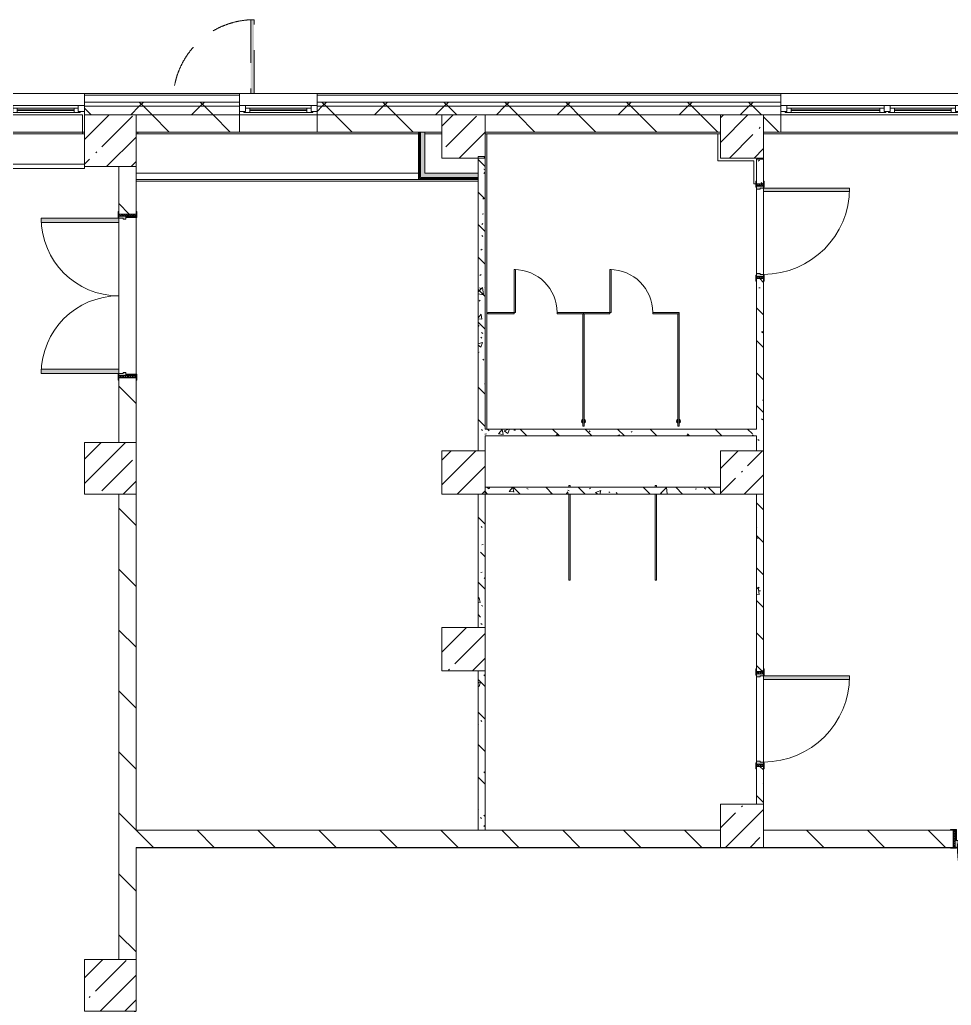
# Model space of a CAD drawing. Header units: millimetres. Extents: x 81632 to 272167, y -8553 to 29000.
# Drawn here: x 210371 to 221181, y 16767 to 28205 of the extents above; entities that cross this region are included whole.
import ezdxf

# ---------------------------------------------------------------- set-up
doc = ezdxf.new("R2010")
doc.units = ezdxf.units.MM
doc.linetypes.add('200_ШТРИХ__ш1_п0_6_', pattern=[800, 500, -300])
for name, color, linetype, lineweight in [('A-DETL-MBND-1', 7, '200_ШТРИХ__ш1_п0_6_', 9), ('A-DOOR-7', 7, 'Continuous', 5), ('A-GENM', 7, 'Continuous', 5), ('A-GLAZ-3', 7, 'Continuous', 5), ('A-WALL', 7, 'Continuous', 9), ('A-WALL-2', 7, 'Continuous', 5), ('I-WALL-3', 7, 'Continuous', 5), ('S-COLS-1', 7, 'Continuous', 5)]:
    doc.layers.add(name, color=color, linetype=linetype, lineweight=lineweight)
for name, color, linetype, lineweight, true_color in [('A-DOOR-5', 7, 'Continuous', 5, 0xe2e2e2), ('A-DOOR-6', 7, 'Continuous', 5, 0xaaaaaa), ('A-DOOR-FRAM-4', 7, 'Continuous', 5, 0xe2e2e2), ('A-DOOR-FRAM-6', 7, 'Continuous', 5, 0xaaaaaa), ('A-FLOR-1', 7, 'Continuous', 5, 0xaaaaaa), ('A-GENM-2', 7, 'Continuous', 5, 0xe2ddcd), ('I-WALL-1', 7, 'Continuous', 5, 0xe7e7e7), ('I-WALL-5', 7, 'Continuous', 5, 0x787878)]:
    doc.layers.add(name, color=color, linetype=linetype, lineweight=lineweight, true_color=true_color)
pattern_1 = [(45, (144961.33, 0), (-285.1231, 285.1231), []), (45, (145246.45, 0), (-285.1231, 285.1231), [504.031, -100.806, 16.764, -84.042])]
pattern_2 = [(135, (144961.33, 0), (-353.5534, -353.5534), [])]
pattern_3 = [(135, (144961.33, 0), (-377.1708, -377.1708), [533.4, -88.9, 17.78, -88.9]), (135, (144961.33, 376.94), (-377.1708, -377.1708), []), (50, (144961.33, 0), (637.6445, -55.7866), [66.675, -733.425]), (355, (144961.3, 0), (-123.3494, 668.699), [53.34, -586.74]), (100.451, (145014.47, -4.65), (514.299, 612.908), [56.665, -623.315]), (46.184, (144961.3, 177.8), (948.7764, -147.15), [100.012, -1100.137]), (96.636, (145040.4, 165.5), (830.909, 865.997), [84.998, -934.973]), (351.184, (144961.3, 177.8), (830.918, 865.988), [80.01, -880.11]), (21, (145050.23, 133.35), (530.6506, -357.9283), [66.675, -733.425]), (326, (145050.2, 133.35), (216.308, 644.6585), [53.34, -586.74]), (71.451, (145094.45, 103.5), (746.9596, 286.7243), [56.665, -623.315]), (37.5, (144961.33, 0), (10.8105, 295.9426), [16.764, -562.864, 16.764, -578.866, -588.962]), (37.5, (144961.33, 0), (10.8105, 295.9426), [-1175.258, 16.764, -572.198]), (7.5, (144961.33, 0), (233.8692, 350.6318), [16.764, -322.834, 16.764, -549.529, -224.472]), (7.5, (144961.33, 0), (233.8692, 350.6318), [-905.891, 16.764, -207.708]), (327.5, (144763.08, 0), (474.5678, -20.0513), [16.764, -205.486, 16.764, -676.656, -920.115]), (327.5, (144763.08, 0), (474.5678, -20.0513), [-915.67, 16.764, -903.351]), (317.5, (144674.2, 0), (518.4522, 88.9934), [16.764, -272.161, 16.764, -443.738, -653.415]), (317.5, (144674.2, 0), (518.4522, 88.9934), [-749.427, 16.764, -636.651])]
pattern_4 = [(45, (144961.33, 0), (-353.5534, 353.5534), []), (135, (144961.33, 0), (-353.5534, -353.5534), [])]
pattern_5 = [(45, (144961.3, 0), (-530.33, 530.33), []), (135, (144961.3, 0), (-530.33, -530.33), [])]

# ---------------------------------------------------------------- blocks, each defined once
blk = doc.blocks.new('BSC_Колонна _Прямоугольная - 600х600-V33-2_6_3_птичка')
at = {"layer": 'S-COLS-1'}
h = blk.add_hatch(dxfattribs=at)
h.set_pattern_fill('FP_72', color=256, style=0, pattern_type=2)
h.set_pattern_definition([(45, (-66460, -17000), (-285.1231, 285.1231), []), (45, (-66174.88, -17000), (-285.1231, 285.1231), [504.031, -100.806, 16.764, -84.042])])
h.paths.add_polyline_path([(-300, -300), (300, -300), (300, 300), (-300, 300), (-300, 95)])
for p, q in [((300, 300), (-300, 300)), ((-300, 300), (-300, -300)), ((300, -300), (300, 300)), ((-300, -300), (300, -300))]:
    blk.add_line(p, q, dxfattribs=at)
blk = doc.blocks.new('BSC_Колонна _Прямоугольная - 500х500-V58-2_6_3_птичка')
at = {"layer": 'S-COLS-1'}
h = blk.add_hatch(dxfattribs=at)
h.set_pattern_fill('FP_94', color=256, style=0, pattern_type=2)
h.set_pattern_definition([(45, (-73790, -22950), (-285.1231, 285.1231), []), (45, (-73504.88, -22950), (-285.1231, 285.1231), [504.031, -100.806, 16.764, -84.042])])
h.paths.add_polyline_path([(-250, -250), (250, -250), (250, 250), (-250, 250)])
for p, q in [((250, 250), (-250, 250)), ((-250, 250), (-250, -250)), ((250, -250), (250, 250)), ((-250, -250), (250, -250))]:
    blk.add_line(p, q, dxfattribs=at)
blk = doc.blocks.new('BSC_Колонна _Прямоугольная - 500х500-V59-2_6_3_птичка')
at = {"layer": 'S-COLS-1'}
h = blk.add_hatch(dxfattribs=at)
h.set_pattern_fill('FP_95', color=256, style=0, pattern_type=2)
h.set_pattern_definition([(45, (-70560, -22950), (-285.1231, 285.1231), []), (45, (-70274.88, -22950), (-285.1231, 285.1231), [504.031, -100.806, 16.764, -84.042])])
h.paths.add_polyline_path([(-250, -250), (250, -250), (250, 250), (-250, 250)])
for p, q in [((250, 250), (-250, 250)), ((-250, 250), (-250, -250)), ((250, -250), (250, 250)), ((-250, -250), (250, -250))]:
    blk.add_line(p, q, dxfattribs=at)
blk = doc.blocks.new('110_Дверь_СКБ_1Ст_Внутренняя1 - Д-4 1100x2100h_су мгн-32375332-2_6_3_птичка')
at = {"layer": 'A-DOOR-5'}
h = blk.add_hatch(color=256, dxfattribs=at)
h.paths.add_polyline_path([(512.5, 100), (512.5, 60), (502.5, 60), (502.5, 20), (537.5, 24.3), (537.5, 100)])
h.paths.add_polyline_path([(-487.5, 100), (-512.5, 100), (-512.5, 20), (-477.5, 20), (-477.5, 60), (-487.5, 60)])
at = {"layer": 'A-DOOR-6'}
h = blk.add_hatch(dxfattribs=at)
h.set_pattern_fill('FP_22', color=256, style=0, pattern_type=2)
h.set_pattern_definition([(135, (1751.41, 164.685), (-14.14214, -14.14214), []), (225, (1751.41, 164.685), (14.14214, -14.14214), [])])
h.paths.add_polyline_path([(562.5, 100), (537.5, 100), (537.5, -100), (562.5, -100), (562.5, 24.3)])
at = {"layer": 'A-DOOR-FRAM-4'}
for points in [[(-487.5, 1100), (-487.5, 100), (-447.5, 100), (-447.5, 1100)], [(-567.5, 108), (-567.5, 100), (-497.5, 100), (-497.5, 108)], [(-497.5, 20), (-512.5, 20), (-512.5, -100), (-497.5, -100)], [(592.5, 108), (522.5, 108), (522.5, 100), (592.5, 100)], [(537.5, 20), (522.5, 20), (522.5, -100), (537.5, -100)], [(-567.5, -100), (-567.5, -108), (-497.5, -108), (-497.5, -100)], [(592.5, -100), (522.5, -100), (522.5, -108), (592.5, -108)]]:
    blk.add_hatch(color=256, dxfattribs=at).paths.add_polyline_path(points)
at = {"layer": 'A-DOOR-FRAM-6'}
h = blk.add_hatch(dxfattribs=at)
h.set_pattern_fill('FP_23', color=256, style=0, pattern_type=2)
h.set_pattern_definition([(45, (-371.384, 164.685), (-14.1421, 14.1421), []), (135, (-371.384, 164.685), (-14.1421, -14.1421), [])])
h.paths.add_polyline_path([(-512.5, 100), (-537.5, 100), (-537.5, -100), (-512.5, -100)])
at = {"layer": 'A-DOOR-6'}
for p, q in [((-487.5, 1100), (-487.5, 100)), ((-447.5, 1100), (-487.5, 1100)), ((-447.5, 100), (-447.5, 1100)), ((-487.5, 100), (-447.5, 100))]:
    blk.add_line(p, q, dxfattribs=at)
blk.add_arc((-487.5, 100), 1000, 360, 90, dxfattribs=at)
at = {"layer": 'A-DOOR-FRAM-6'}
for p, q in [((-497.5, 108), (-567.5, 108)), ((-567.5, 108), (-567.5, 100)), ((-567.5, 100), (-497.5, 100)), ((-512.5, 100), (-537.5, 100)), ((-537.5, 100), (-537.5, -100)), ((-487.5, 100), (-512.5, 100)), ((-512.5, 100), (-512.5, 20)), ((-512.5, -100), (-512.5, 100)), ((-497.5, 100), (-512.5, 100)), ((-512.5, 100), (-512.5, 99)), ((-512.5, 99), (-497.5, 99)), ((-512.5, 20), (-477.5, 20)), ((-497.5, 20), (-512.5, 20)), ((-512.5, 20), (-512.5, -100)), ((-497.5, 100), (-497.5, 108)), ((-497.5, 99), (-497.5, 100)), ((-497.5, -100), (-497.5, 20)), ((-487.5, 60), (-487.5, 100)), ((-477.5, 60), (-487.5, 60)), ((-477.5, 20), (-477.5, 60)), ((512.5, 60), (502.5, 60)), ((502.5, 60), (502.5, 20)), ((502.5, 20), (537.5, 20)), ((512.5, 100), (512.5, 60)), ((537.5, 100), (512.5, 100)), ((592.5, 108), (522.5, 108)), ((522.5, 108), (522.5, 100)), ((537.5, 100), (522.5, 100)), ((522.5, 100), (522.5, 99)), ((522.5, 100), (592.5, 100)), ((522.5, 99), (537.5, 99)), ((537.5, 20), (522.5, 20)), ((522.5, 20), (522.5, -100)), ((537.5, 20), (537.5, 100)), ((562.5, 100), (537.5, 100)), ((537.5, 100), (537.5, -100)), ((537.5, 99), (537.5, 100)), ((537.5, -100), (537.5, 20)), ((562.5, -100), (562.5, 100)), ((592.5, 100), (592.5, 108)), ((-497.5, -100), (-567.5, -100)), ((-567.5, -100), (-567.5, -108)), ((-567.5, -108), (-497.5, -108)), ((-537.5, -100), (-512.5, -100)), ((-512.5, -100), (-497.5, -100)), ((-497.5, -108), (-497.5, -100)), ((522.5, -100), (537.5, -100)), ((592.5, -100), (522.5, -100)), ((522.5, -100), (522.5, -108)), ((522.5, -108), (592.5, -108)), ((537.5, -100), (562.5, -100)), ((592.5, -108), (592.5, -100))]:
    blk.add_line(p, q, dxfattribs=at)
blk = doc.blocks.new('110_Дверь_СКБ_1Ст_Внутренняя1 - Д-4 1100x2100h_су мгн-32391219-2_6_3_птичка')
at = {"layer": 'A-DOOR-5'}
h = blk.add_hatch(color=256, dxfattribs=at)
h.paths.add_polyline_path([(537.5, 40), (512.5, 40), (512.5, 0), (502.5, 0), (502.5, -40), (537.5, -36.9)])
h.paths.add_polyline_path([(-477.5, 0), (-487.5, 0), (-487.5, 40), (-512.5, 40), (-512.5, -40), (-477.5, -40)])
at = {"layer": 'A-DOOR-6'}
h = blk.add_hatch(dxfattribs=at)
h.set_pattern_fill('FP_8', color=256, style=0, pattern_type=2)
h.set_pattern_definition([(135, (1751.41, 104.685), (-14.14214, -14.14214), []), (225, (1751.41, 104.685), (14.14214, -14.14214), [])])
h.paths.add_polyline_path([(562.5, 40), (537.5, 40), (537.5, -40), (562.5, -36.9)])
at = {"layer": 'A-DOOR-FRAM-4'}
for points in [[(-447.5, 863.5), (-447.5, 1040), (-487.5, 1040), (-487.5, 40), (-447.5, 40)], [(-497.5, 40), (-497.5, 48), (-567.5, 48), (-567.5, 40)], [(592.5, 48), (522.5, 48), (522.5, 40), (592.5, 40)], [(-497.5, -40), (-567.5, -40), (-567.5, -48), (-497.5, -48)], [(592.5, -48), (592.5, -40), (522.5, -40), (522.5, -48)]]:
    blk.add_hatch(color=256, dxfattribs=at).paths.add_polyline_path(points)
at = {"layer": 'A-DOOR-FRAM-6'}
h = blk.add_hatch(dxfattribs=at)
h.set_pattern_fill('FP_9', color=256, style=0, pattern_type=2)
h.set_pattern_definition([(45, (-371.384, 104.685), (-14.1421, 14.1421), []), (135, (-371.384, 104.685), (-14.1421, -14.1421), [])])
h.paths.add_polyline_path([(-512.5, 40), (-537.5, 40), (-537.5, -40), (-512.5, -40)])
at = {"layer": 'A-DOOR-6'}
for p, q in [((-487.5, 1040), (-487.5, 40)), ((-447.5, 1040), (-487.5, 1040)), ((-447.5, 40), (-447.5, 1040)), ((-487.5, 40), (-447.5, 40))]:
    blk.add_line(p, q, dxfattribs=at)
blk.add_arc((-487.5, 40), 1000, 360, 90, dxfattribs=at)
at = {"layer": 'A-DOOR-FRAM-6'}
for p, q in [((-497.5, 48), (-567.5, 48)), ((-567.5, 48), (-567.5, 40)), ((-567.5, 40), (-497.5, 40)), ((-512.5, 40), (-537.5, 40)), ((-537.5, 40), (-537.5, -40)), ((-487.5, 40), (-512.5, 40)), ((-512.5, 40), (-512.5, -40)), ((-512.5, -40), (-512.5, 40)), ((-497.5, 40), (-512.5, 40)), ((-512.5, 40), (-512.5, 39)), ((-512.5, 39), (-497.5, 39)), ((-497.5, 40), (-497.5, 48)), ((-497.5, 39), (-497.5, 40)), ((-487.5, 0), (-487.5, 40)), ((-477.5, 0), (-487.5, 0)), ((-477.5, -40), (-477.5, 0)), ((512.5, 0), (502.5, 0)), ((502.5, 0), (502.5, -40)), ((512.5, 40), (512.5, 0)), ((537.5, 40), (512.5, 40)), ((592.5, 48), (522.5, 48)), ((522.5, 48), (522.5, 40)), ((537.5, 40), (522.5, 40)), ((522.5, 40), (522.5, 39)), ((522.5, 40), (592.5, 40)), ((522.5, 39), (537.5, 39)), ((537.5, -40), (537.5, 40)), ((562.5, 40), (537.5, 40)), ((537.5, 40), (537.5, -40)), ((537.5, 39), (537.5, 40)), ((562.5, -40), (562.5, 40)), ((592.5, 40), (592.5, 48)), ((-497.5, -40), (-567.5, -40)), ((-567.5, -40), (-567.5, -48)), ((-567.5, -48), (-497.5, -48)), ((-537.5, -40), (-512.5, -40)), ((-497.5, -39), (-512.5, -39)), ((-512.5, -39), (-512.5, -40)), ((-512.5, -40), (-477.5, -40)), ((-512.5, -40), (-497.5, -40)), ((-497.5, -40), (-497.5, -39)), ((-497.5, -48), (-497.5, -40)), ((502.5, -40), (537.5, -40)), ((537.5, -39), (522.5, -39)), ((522.5, -39), (522.5, -40)), ((522.5, -40), (537.5, -40)), ((592.5, -40), (522.5, -40)), ((522.5, -40), (522.5, -48)), ((522.5, -48), (592.5, -48)), ((537.5, -40), (537.5, -39)), ((537.5, -40), (562.5, -40)), ((592.5, -48), (592.5, -40))]:
    blk.add_line(p, q, dxfattribs=at)
blk = doc.blocks.new('131_Сантехническая перегородка - СП-2-V65-2_6_3_птичка')
at = {"layer": 'A-GENM'}
for p, q in [((0, 8), (1000, 8)), ((0, 8), (0, -8)), ((1080, 8), (1100, 8)), ((1100, 8), (1100, -8)), ((1000, -8), (0, -8)), ((1100, -8), (1080, -8))]:
    blk.add_line(p, q, dxfattribs=at)
blk = doc.blocks.new('110_Дверь_СКБ_2Ст - Д-10 1800x2100h_Актовый зал EI30-32403870-2_6_3_птичка')
at = {"layer": 'A-DOOR-5'}
for points in [[(-887.5, 1000), (-887.5, 100), (-837.5, 100), (-837.5, 1000)], [(862.5, 100), (912.5, 100), (912.5, 1000), (862.5, 1000), (862.5, 894.8)]]:
    blk.add_hatch(color=256, dxfattribs=at).paths.add_polyline_path(points)
h = blk.add_hatch(color=256, dxfattribs=at)
h.paths.add_polyline_path([(-912.5, 100), (-912.5, 20), (-877.5, 20), (-877.5, 50), (-887.5, 50), (-887.5, 100)])
h.paths.add_polyline_path([(902.5, 20), (937.5, 20), (937.5, 100), (912.5, 100), (912.5, 50), (902.5, 50)])
at = {"layer": 'A-DOOR-6'}
h = blk.add_hatch(dxfattribs=at)
h.set_pattern_fill('FP_112', color=256, style=0, pattern_type=2)
h.set_pattern_definition([(135, (1351.41, 164.685), (-14.1421, -14.1421), []), (225, (1351.41, 164.685), (14.1421, -14.1421), [])])
h.paths.add_polyline_path([(937.5, -100), (962.5, -100), (962.5, 100), (937.5, 100)])
at = {"layer": 'A-DOOR-FRAM-4'}
for points in [[(-967.5, 100), (-897.5, 100), (-897.5, 108), (-967.5, 108)], [(-912.5, 20), (-912.5, -100), (-897.5, -100), (-897.5, 20)], [(922.5, 100), (992.5, 100), (992.5, 108), (922.5, 108)], [(922.5, -100), (937.5, -100), (937.5, 20), (922.5, 20)], [(-967.5, -108), (-897.5, -108), (-897.5, -100), (-967.5, -100)], [(922.5, -108), (992.5, -108), (992.5, -100), (922.5, -100)]]:
    blk.add_hatch(color=256, dxfattribs=at).paths.add_polyline_path(points)
at = {"layer": 'A-DOOR-FRAM-6'}
h = blk.add_hatch(dxfattribs=at)
h.set_pattern_fill('FP_113', color=256, style=0, pattern_type=2)
h.set_pattern_definition([(45, (-771.384, 164.685), (-14.1421, 14.1421), []), (135, (-771.384, 164.685), (-14.1421, -14.1421), [])])
h.paths.add_polyline_path([(-937.5, 100), (-937.5, -100), (-912.5, -100), (-912.5, 100)])
at = {"layer": 'A-DOOR-6'}
for p, q in [((-887.5, 1000), (-887.5, 100)), ((-837.5, 1000), (-887.5, 1000)), ((-837.5, 100), (-837.5, 1000)), ((912.5, 1000), (862.5, 1000)), ((862.5, 1000), (862.5, 100)), ((912.5, 100), (912.5, 1000)), ((-887.5, 100), (-837.5, 100)), ((862.5, 100), (912.5, 100))]:
    blk.add_line(p, q, dxfattribs=at)
for centre, start, end in [((-887.5, 100), 0, 90), ((912.5, 100), 90, 180)]:
    blk.add_arc(centre, 900, start, end, dxfattribs=at)
at = {"layer": 'A-DOOR-FRAM-6'}
for p, q in [((-897.5, 108), (-967.5, 108)), ((-967.5, 108), (-967.5, 100)), ((-967.5, 100), (-897.5, 100)), ((-912.5, 100), (-937.5, 100)), ((-937.5, 100), (-937.5, -100)), ((-887.5, 100), (-912.5, 100)), ((-912.5, 100), (-912.5, 20)), ((-912.5, -100), (-912.5, 100)), ((-912.5, 20), (-877.5, 20)), ((-897.5, 20), (-912.5, 20)), ((-912.5, 20), (-912.5, -100)), ((-897.5, 100), (-897.5, 108)), ((-897.5, -100), (-897.5, 20)), ((-887.5, 50), (-887.5, 100)), ((-877.5, 50), (-887.5, 50)), ((-877.5, 20), (-877.5, 50)), ((912.5, 50), (902.5, 50)), ((902.5, 50), (902.5, 20)), ((902.5, 20), (937.5, 20)), ((912.5, 100), (912.5, 50)), ((937.5, 100), (912.5, 100)), ((992.5, 108), (922.5, 108)), ((922.5, 108), (922.5, 100)), ((922.5, 100), (992.5, 100)), ((937.5, 20), (922.5, 20)), ((922.5, 20), (922.5, -100)), ((937.5, 20), (937.5, 100)), ((962.5, 100), (937.5, 100)), ((937.5, 100), (937.5, -100)), ((937.5, -100), (937.5, 20)), ((962.5, -100), (962.5, 100)), ((992.5, 100), (992.5, 108)), ((-897.5, -100), (-967.5, -100)), ((-967.5, -100), (-967.5, -108)), ((-967.5, -108), (-897.5, -108)), ((-937.5, -100), (-912.5, -100)), ((-912.5, -100), (-897.5, -100)), ((-897.5, -108), (-897.5, -100)), ((922.5, -100), (937.5, -100)), ((992.5, -100), (922.5, -100)), ((922.5, -100), (922.5, -108)), ((922.5, -108), (992.5, -108)), ((937.5, -100), (962.5, -100)), ((992.5, -108), (992.5, -100))]:
    blk.add_line(p, q, dxfattribs=at)
blk = doc.blocks.new('BSC_Колонна _Прямоугольная - 500х500-V102-2_6_3_птичка')
at = {"layer": 'S-COLS-1'}
h = blk.add_hatch(dxfattribs=at)
h.set_pattern_fill('FP_123', color=256, style=0, pattern_type=2)
h.set_pattern_definition([(45, (-70560, -20900), (-285.1231, 285.1231), []), (45, (-70274.88, -20900), (-285.1231, 285.1231), [504.031, -100.806, 16.764, -84.042])])
h.paths.add_polyline_path([(-250, -250), (250, -250), (250, 250), (-250, 250)])
for p, q in [((250, 250), (-250, 250)), ((-250, 250), (-250, -250)), ((250, -250), (250, 250)), ((-250, -250), (250, -250))]:
    blk.add_line(p, q, dxfattribs=at)
blk = doc.blocks.new('120_Окно_СКБ_1Ст - 120_Окно_СКБ_1Ст 900х2500_h_-19906774-2_6_3_птичка')
at = {"layer": 'A-GLAZ-3'}
for p, q in [((-450, -75), (-450, -5)), ((-450, -5), (-380, -5)), ((450, -5), (-450, -5)), ((-380, -75), (-450, -75)), ((-450, -75), (-400, -75)), ((-380, -75), (-400, -75)), ((-400, -75), (-400, -85)), ((-400, -85), (400, -85)), ((400, -85), (-400, -85)), ((-380, -5), (-380, -75)), ((380, -35), (-380, -35)), ((-380, -35), (-380, -75)), ((-330, -85), (-330, -35)), ((-330, -55), (330, -55)), ((330, -65), (-330, -65)), ((330, -85), (330, -35)), ((380, -75), (380, -5)), ((380, -5), (450, -5)), ((380, -75), (380, -35)), ((450, -75), (380, -75)), ((400, -75), (380, -75)), ((400, -75), (450, -75)), ((400, -85), (400, -75)), ((450, -5), (450, -75))]:
    blk.add_line(p, q, dxfattribs=at)
blk = doc.blocks.new('120_Окно_СКБ_2Ст - 120_Окно_СКБ_2Ст 2100х2400 _мал створка справа_-19092174-2_6_3_птичка')
at = {"layer": 'A-GLAZ-3'}
for p, q in [((-1050, -75), (-1050, -5)), ((-1050, -5), (-980, -5)), ((1050, -5), (-1050, -5)), ((-980, -75), (-1050, -75)), ((-1050, -75), (-1000, -75)), ((-980, -75), (-1000, -75)), ((-1000, -75), (-1000, -85)), ((-1000, -85), (170, -85)), ((170, -85), (-1000, -85)), ((-980, -5), (-980, -75)), ((150, -35), (-980, -35)), ((-980, -35), (-980, -75)), ((-930, -85), (-930, -35)), ((-930, -55), (100, -55)), ((100, -65), (-930, -65)), ((100, -85), (100, -35)), ((150, -75), (150, -5)), ((150, -5), (220, -5)), ((150, -75), (150, -35)), ((220, -75), (150, -75)), ((170, -75), (150, -75)), ((170, -75), (200, -75)), ((170, -85), (170, -75)), ((220, -75), (200, -75)), ((200, -75), (200, -85)), ((200, -85), (1000, -85)), ((1000, -85), (200, -85)), ((220, -5), (220, -75)), ((980, -35), (220, -35)), ((220, -35), (220, -75)), ((270, -85), (270, -35)), ((270, -55), (930, -55)), ((930, -65), (270, -65)), ((930, -85), (930, -35)), ((980, -75), (980, -5)), ((980, -5), (1050, -5)), ((980, -75), (980, -35)), ((1050, -75), (980, -75)), ((1000, -75), (980, -75)), ((1000, -75), (1050, -75)), ((1000, -85), (1000, -75)), ((1050, -5), (1050, -75))]:
    blk.add_line(p, q, dxfattribs=at)
blk = doc.blocks.new('BSC_Колонна _Прямоугольная - 500х500-V107-2_6_3_птичка')
at = {"layer": 'S-COLS-1'}
h = blk.add_hatch(dxfattribs=at)
h.set_pattern_fill('FP_126', color=256, style=0, pattern_type=2)
h.set_pattern_definition([(45, (-73790, -18850), (-285.1231, 285.1231), []), (45, (-73504.88, -18850), (-285.1231, 285.1231), [504.031, -100.806, 16.764, -84.042])])
h.paths.add_polyline_path([(-250, -250), (250, -250), (250, 250), (-250, 250)])
for p, q in [((250, 250), (-250, 250)), ((-250, 250), (-250, -250)), ((250, -250), (250, 250)), ((-250, -250), (250, -250))]:
    blk.add_line(p, q, dxfattribs=at)
blk = doc.blocks.new('110_Дверь_СКБ_1Ст_Наружная - ДН-2д_л__ Дверь из подвала ЛК _900 мм в свету_ 3300-22851703-2_6_3_птичка')
at = {"layer": 'A-DETL-MBND-1'}
blk.add_hatch(color=256, dxfattribs=at).paths.add_polyline_path([(489.5, 135), (489.5, 990), (449.5, 990), (449.5, 135)])
for p, q in [((489.5, 990), (449.5, 990)), ((449.5, 990), (449.5, 135)), ((489.5, 135), (489.5, 990))]:
    blk.add_line(p, q, dxfattribs=at)
blk.add_arc((489.5, 50), 940, 90, 174.73278, dxfattribs=at)
blk = doc.blocks.new('131_Сантехническая перегородка_Дверь - СД-1-V149-2_6_3_птичка')
at = {"layer": 'A-GENM-2'}
for points in [[(0, -8), (305, -8), (305, 8), (0, 8)], [(805, -8), (1110, -8), (1110, 8), (805, 8)]]:
    blk.add_hatch(color=256, dxfattribs=at).paths.add_polyline_path(points)
at = {"layer": 'A-DOOR-7'}
for p, q in [((321, 508), (305, 508)), ((305, 8), (305, 508)), ((321, 8), (321, 508)), ((321, 8), (305, 8))]:
    blk.add_line(p, q, dxfattribs=at)
blk.add_arc((305, 8), 500, 360, 90, dxfattribs=at)
at = {"layer": 'A-GENM'}
for p, q in [((305, 8), (0, 8)), ((0, 8), (0, -8)), ((305, -8), (305, 8)), ((1110, 8), (805, 8)), ((805, 8), (805, -8)), ((1110, -8), (1110, 8)), ((0, -8), (305, -8)), ((805, -8), (1110, -8))]:
    blk.add_line(p, q, dxfattribs=at)
blk = doc.blocks.new('131_Сантехническая перегородка - СП-4-V155-2_6_3_птичка')
at = {"layer": 'A-GENM-2'}
blk.add_hatch(color=256, dxfattribs=at).paths.add_polyline_path([(1330, 8), (26, 8), (26, -8), (1330, -8)])
at = {"layer": 'A-GENM'}
for p, q in [((1330, 8), (26, 8)), ((26, 8), (26, -8)), ((1330, -8), (1330, 8)), ((26, -8), (1330, -8))]:
    blk.add_line(p, q, dxfattribs=at)
at = {"layer": 'A-GENM', "flags": 128}
for points in [[(97, 8), (97, 9), (96, 9), (96, 9), (96, 10), (95, 10), (95, 11), (94, 11), (94, 12), (93, 12), (93, 12), (92, 13), (92, 13), (91, 13), (91, 14), (90, 14), (90, 14), (89, 14), (89, 14), (88, 15), (87, 15), (87, 15), (86, 15), (86, 15), (85, 15), (84, 15), (84, 15), (83, 15), (83, 15), (82, 15), (81, 15), (81, 15), (80, 15), (80, 14), (79, 14), (78, 14), (78, 14), (77, 13), (77, 13), (76, 13), (76, 13), (75, 12), (75, 12), (74, 11), (74, 11), (74, 11), (73, 10), (73, 10), (72, 9), (72, 9), (72, 8), (71, 8)], [(71, -8), (72, -9), (72, -9), (72, -9), (73, -10), (73, -10), (74, -11), (74, -11), (75, -12), (75, -12), (76, -12), (76, -13), (77, -13), (77, -13), (78, -14), (78, -14), (79, -14), (79, -14), (80, -14), (80, -15), (81, -15), (82, -15), (82, -15), (83, -15), (83, -15), (84, -15), (85, -15), (85, -15), (86, -15), (86, -15), (87, -15), (88, -15), (88, -15), (89, -14), (89, -14), (90, -14), (90, -14), (91, -13), (92, -13), (92, -13), (93, -13), (93, -12), (94, -12), (94, -11), (94, -11), (95, -11), (95, -10), (96, -10), (96, -9), (96, -9), (97, -8), (97, -8)]]:
    blk.add_lwpolyline(points, dxfattribs=at)
at = {"layer": 'A-GENM'}
for radius, start, end in [(24.6, 19.9113, 160.0887), (17.6, 45, 135), (17.6, 45, 135), (15.1, 45, 135), (24.6, 199.9113, 340.0887), (17.6, 225, 315), (17.6, 225, 315), (15.1, 225, 315)]:
    blk.add_arc((84, 0), radius, start, end, dxfattribs=at)
blk = doc.blocks.new('Зашивка приборов отопления29 - Зашивка приборов отопления-33323054-2_6_3_птичка')
at = {"layer": 'A-WALL-2'}
for p, q in [((66780, 26880), (66760, 26880)), ((70036, 26425), (66760, 26425)), ((66760, 26350), (70036, 26350))]:
    blk.add_line(p, q, dxfattribs=at)

msp = doc.modelspace()

# ---------------------------------------------------------------- hatches: boundary and pattern name
at = {"layer": 'A-WALL-2'}
h = msp.add_hatch(dxfattribs=at)
h.set_pattern_fill('FP_65', color=256, style=0, pattern_type=2)
h.set_pattern_definition(pattern_4)
h.paths.add_polyline_path([(229821.3, 27200), (229821.3, 27250), (225311.3, 27250), (225311.3, 27200), (228735.8, 27200)])
h.paths.add_polyline_path([(221532.1, 27200), (222811.3, 27200), (222811.3, 27250), (221301.3, 27250), (221301.3, 27200)])
h.paths.add_polyline_path([(213821.3, 27200), (219201.3, 27200), (219201.3, 27250), (213821.3, 27250)])
h.paths.add_polyline_path([(212921.3, 27200), (212921.3, 27250), (211121.3, 27250), (211121.3, 27200), (212527.5, 27200)])
h.paths.add_polyline_path([(209916.5, 27200), (210221.3, 27200), (210221.3, 27250), (209141.3, 27250), (209141.3, 27200)])
h.paths.add_polyline_path([(204821.3, 27200), (206001.3, 27200), (206001.3, 27250), (204821.3, 27250)])
h.paths.add_polyline_path([(202121.3, 27200), (202121.3, 27250), (200871.2, 27250), (200871.2, 27200), (201721.9, 27200)])
h.paths.add_polyline_path([(199921, 27200), (199971.2, 27200), (199971.2, 27250), (198821.5, 27250), (198821.5, 27200)])
h.paths.add_polyline_path([(195721.5, 27200), (195721.5, 27250), (194621.6, 27250), (194621.6, 27200)])
h.paths.add_polyline_path([(193721.6, 27200), (193721.6, 27250), (192468.3, 27250), (192468.3, 27200), (192717.3, 27200)])
h.paths.add_polyline_path([(186971.3, 27200), (189368.3, 27200), (189368.3, 27250), (186971.3, 27250)])
h = msp.add_hatch(dxfattribs=at)
h.set_pattern_fill('FP_65', color=256, style=0, pattern_type=2)
h.set_pattern_definition(pattern_4)
h.paths.add_polyline_path([(221301.3, 27100), (222811.3, 27100), (222811.3, 27200), (221301.3, 27200), (221301.3, 27109.8)])
h.paths.add_polyline_path([(229821.3, 27100), (229821.3, 27200), (225311.3, 27200), (225311.3, 27100), (229636.2, 27100)])
h.paths.add_polyline_path([(214328.4, 27100), (219201.3, 27100), (219201.3, 27200), (213821.3, 27200), (213821.3, 27100)])
h.paths.add_polyline_path([(212527.5, 27100), (212921.3, 27100), (212921.3, 27200), (211121.3, 27200), (211121.3, 27100), (211721.3, 27100)])
h.paths.add_polyline_path([(209916.5, 27100), (210221.3, 27100), (210221.3, 27200), (209141.3, 27200), (209141.3, 27100)])
h.paths.add_polyline_path([(201721.9, 27100), (202121.3, 27100), (202121.3, 27200), (200871.2, 27200), (200871.2, 27100)])
h.paths.add_polyline_path([(198821.5, 27100), (199971.2, 27100), (199971.2, 27200), (198821.5, 27200), (198821.5, 27109.8)])
h.paths.add_polyline_path([(204821.3, 27100), (206001.3, 27100), (206001.3, 27200), (204821.3, 27200), (204821.3, 27109.8)])
h.paths.add_polyline_path([(187021.3, 27100), (189368.3, 27100), (189368.3, 27200), (187021.3, 27200)])
h.paths.add_polyline_path([(193721.6, 27100), (193721.6, 27200), (192468.3, 27200), (192468.3, 27100), (192717.3, 27100)])
h.paths.add_polyline_path([(194621.6, 27100), (195721.5, 27100), (195721.5, 27200), (194621.6, 27200), (194621.6, 27109.8)])
at = {"layer": 'I-WALL-1'}
for points in [[(215071.9, 26425), (215071.9, 26900), (215021.9, 26900), (215021.9, 26425)], [(215691.3, 26375), (215691.3, 26425), (215021.9, 26425), (215021.9, 26375), (215228.8, 26375)]]:
    msp.add_hatch(color=256, dxfattribs=at).paths.add_polyline_path(points)
at = {"layer": 'I-WALL-3'}
h = msp.add_hatch(dxfattribs=at)
h.set_pattern_fill('FP_76', color=256, style=0, pattern_type=2)
h.set_pattern_definition(pattern_2)
h.paths.add_polyline_path([(229161.3, 26900), (229161.3, 27100), (226111.3, 27100), (226111.3, 26900), (229062, 26900)])
h.paths.add_polyline_path([(225311.3, 26900), (225611.3, 26900), (225611.3, 27100), (225311.3, 27100)])
h.paths.add_polyline_path([(213821.3, 26900), (215271.3, 26900), (215271.3, 27100), (213821.3, 27100)])
h.paths.add_polyline_path([(211721.3, 26900), (212921.3, 26900), (212921.3, 27100), (211721.3, 27100)])
h.paths.add_polyline_path([(215771.3, 26900), (218501.3, 26900), (218501.3, 27100), (215771.3, 27100)])
h.paths.add_polyline_path([(222811.3, 26900), (222811.3, 27100), (222211.3, 27100), (222211.3, 26900), (222631.3, 26900)])
h.paths.add_polyline_path([(221532.1, 26900), (221711.3, 26900), (221711.3, 27100), (221301.3, 27100), (221301.3, 26900)])
h.paths.add_polyline_path([(219001.3, 26900), (219201.3, 26900), (219201.3, 27100), (219001.3, 27100)])
h.paths.add_polyline_path([(201721.9, 26900), (202121.3, 26900), (202121.3, 27100), (200871.2, 27100), (200871.2, 26900)])
h.paths.add_polyline_path([(205126.1, 26900), (206021.3, 26900), (206021.3, 27100), (204821.3, 27100), (204821.3, 26900)])
h.paths.add_polyline_path([(199921, 26900), (199971.2, 26900), (199971.2, 27100), (198821.5, 27100), (198821.5, 26900)])
h.paths.add_polyline_path([(209426.1, 26900), (210221.3, 26900), (210221.3, 27100), (209121.3, 27100), (209121.3, 26900)])
h.paths.add_polyline_path([(195326.1, 26900), (195721.5, 26900), (195721.5, 27100), (195326.1, 27100)])
h = msp.add_hatch(dxfattribs=at)
h.set_pattern_fill('FP_159', color=256, style=0, pattern_type=2)
h.set_pattern_definition(pattern_5)
h.paths.add_polyline_path([(215009.4, 26362.5), (215009.4, 26900), (214996.9, 26900), (214996.9, 26362.5)])
h = msp.add_hatch(dxfattribs=at)
h.set_pattern_fill('FP_159', color=256, style=0, pattern_type=2)
h.set_pattern_definition(pattern_5)
h.paths.add_polyline_path([(215021.9, 26375), (215021.9, 26900), (215009.4, 26900), (215009.4, 26375)])
h = msp.add_hatch(dxfattribs=at)
h.set_pattern_fill('FP_76', color=256, style=0, pattern_type=2)
h.set_pattern_definition(pattern_2)
h.paths.add_polyline_path([(211521.3, 12300), (211721.3, 12300), (211721.3, 15175), (211521.3, 15175), (211521.3, 12644.7)])
h.paths.add_polyline_path([(211521.3, 16625), (211721.3, 16625), (211721.3, 16700), (211521.3, 16700), (211521.3, 16655)])
h.paths.add_polyline_path([(211583.4, 17300), (211721.3, 17300), (211721.3, 22700), (211521.3, 22700), (211521.3, 17300)])
h.paths.add_polyline_path([(211721.3, 23300), (211721.3, 24050), (211521.3, 24050), (211521.3, 23300)])
h.paths.add_polyline_path([(211721.3, 25950), (211721.3, 26500), (211521.3, 26500), (211521.3, 25950)])
h = msp.add_hatch(dxfattribs=at)
h.set_pattern_fill('FP_159', color=256, style=0, pattern_type=2)
h.set_pattern_definition(pattern_5)
h.paths.add_polyline_path([(215691.3, 26350), (215691.3, 26362.5), (214996.9, 26362.5), (214996.9, 26350), (215228.8, 26350)])
h = msp.add_hatch(dxfattribs=at)
h.set_pattern_fill('FP_159', color=256, style=0, pattern_type=2)
h.set_pattern_definition(pattern_5)
h.paths.add_polyline_path([(215691.3, 26362.5), (215691.3, 26375), (215009.4, 26375), (215009.4, 26362.5), (215228.8, 26362.5)])
h = msp.add_hatch(dxfattribs=at)
h.set_pattern_fill('FP_76', color=256, style=0, pattern_type=2)
h.set_pattern_definition(pattern_2)
h.paths.add_polyline_path([(222301.3, 18600), (223541.3, 18600), (223541.3, 18800), (222301.3, 18800)])
h.paths.add_polyline_path([(225171.3, 18600), (229161.3, 18600), (229161.3, 18800), (225141.3, 18800), (225141.3, 18600)])
h.paths.add_polyline_path([(212527.5, 18600), (218501.3, 18600), (218501.3, 18800), (211721.3, 18800), (211721.3, 18600)])
h.paths.add_polyline_path([(219731.2, 18600), (221201.3, 18600), (221201.3, 18800), (219001.3, 18800), (219001.3, 18600)])
at = {"layer": 'I-WALL-5'}
h = msp.add_hatch(dxfattribs=at)
h.set_pattern_fill('FP_80', color=256, style=0, pattern_type=2)
h.set_pattern_definition(pattern_3)
h.paths.add_polyline_path([(215771.3, 21150), (215767.4, 22700), (215691.3, 22700), (215691.3, 21150)])
h.paths.add_polyline_path([(215691.3, 23200), (215771.3, 23200), (215771.3, 26617.5), (215691.3, 26617.5), (215691.3, 23771.7)])
h = msp.add_hatch(dxfattribs=at)
h.set_pattern_fill('FP_80', color=256, style=0, pattern_type=2)
h.set_pattern_definition(pattern_3)
h.paths.add_polyline_path([(218968.9, 19100), (219001.3, 19100), (219001.3, 19540), (218921.3, 19540), (218921.3, 19100)])
h.paths.add_polyline_path([(218921.3, 20640), (219001.3, 20640), (219001.3, 22700), (218921.3, 22700), (218921.3, 20670)])
h.paths.add_polyline_path([(219001.3, 23200), (219001.3, 25200), (218921.3, 25200), (218921.3, 23200), (218935.2, 23200)])
h.paths.add_polyline_path([(219001.3, 26300), (219001.3, 26587.5), (218921.3, 26587.5), (218921.3, 26300)])
h = msp.add_hatch(dxfattribs=at)
h.set_pattern_fill('FP_80', color=256, style=0, pattern_type=2)
h.set_pattern_definition(pattern_3)
h.paths.add_polyline_path([(218921.3, 23375), (218921.3, 23455), (215771.3, 23455), (215771.3, 23375), (216129.3, 23375)])
h = msp.add_hatch(dxfattribs=at)
h.set_pattern_fill('FP_80', color=256, style=0, pattern_type=2)
h.set_pattern_definition(pattern_3)
h.paths.add_polyline_path([(216129.3, 22700), (218501.3, 22700), (218501.3, 22780), (215771.3, 22780), (215771.3, 22700)])
h = msp.add_hatch(dxfattribs=at)
h.set_pattern_fill('FP_80', color=256, style=0, pattern_type=2)
h.set_pattern_definition(pattern_3)
h.paths.add_polyline_path([(215691.3, 18800), (215771.3, 18800), (215771.3, 20650), (215691.3, 20650), (215691.3, 19320.9)])
at = {"layer": 'S-COLS-1'}
h = msp.add_hatch(dxfattribs=at)
h.set_pattern_fill('FP_73', color=256, style=0, pattern_type=2)
h.set_pattern_definition(pattern_1)
h.paths.add_polyline_path([(211721.3, 26500), (211721.3, 27100), (211121.3, 27100), (211121.3, 26500), (211627, 26500)])
h = msp.add_hatch(dxfattribs=at)
h.set_pattern_fill('FP_73', color=256, style=0, pattern_type=2)
h.set_pattern_definition(pattern_1)
h.paths.add_polyline_path([(215771.3, 26600), (215771.3, 27100), (215271.3, 27100), (215271.3, 26600)])
h = msp.add_hatch(dxfattribs=at)
h.set_pattern_fill('FP_73', color=256, style=0, pattern_type=2)
h.set_pattern_definition(pattern_1)
h.paths.add_polyline_path([(218830.7, 26600), (219001.3, 26600), (219001.3, 27100), (218501.3, 27100), (218501.3, 26600)])
h = msp.add_hatch(dxfattribs=at)
h.set_pattern_fill('FP_73', color=256, style=0, pattern_type=2)
h.set_pattern_definition(pattern_1)
h.paths.add_polyline_path([(211121.3, 22700), (211721.3, 22700), (211721.3, 23300), (211121.3, 23300)])

# ---------------------------------------------------------------- linework, layer by layer
at = {"layer": 'A-FLOR-1'}
for p, q in [((211121.3, 26880), (211101.3, 26880)), ((215791.3, 26880), (215791.3, 23455)), ((218470.3, 26569), (218470.3, 26880)), ((221280.3, 26879), (219001.3, 26879)), ((218890.3, 26569), (218470.3, 26569)), ((218890.3, 26300), (218890.3, 26569)), ((219001.3, 26600), (219001.3, 26587.5)), ((215691.3, 26330), (211721.3, 26330)), ((218913.3, 26300), (218890.3, 26300)), ((221171.3, 18592.9), (211721.3, 18592.9))]:
    msp.add_line(p, q, dxfattribs=at)
at = {"layer": 'A-WALL'}
for p, q in [((212921.3, 27330), (211121.3, 27330)), ((212921.3, 27250), (211121.3, 27250)), ((219201.3, 27330), (213821.3, 27330)), ((219201.3, 27250), (213821.3, 27250)), ((212921.3, 27200), (211121.3, 27200)), ((219201.3, 27200), (213821.3, 27200)), ((212921.3, 27100), (211721.3, 27100)), ((215271.3, 27100), (213821.3, 27100)), ((218501.3, 27100), (215771.3, 27100)), ((219201.3, 27100), (219001.3, 27100)), ((215009.4, 26900), (215009.4, 26362.5)), ((215021.9, 26900), (215021.9, 26375)), ((215009.4, 26362.5), (215691.3, 26362.5)), ((215021.9, 26375), (215691.3, 26375)), ((215691.3, 18800), (215771.3, 18800))]:
    msp.add_line(p, q, dxfattribs=at)
at = {"layer": 'A-WALL-2'}
for p, q in [((221301.3, 27350), (194621.6, 27350)), ((211121.3, 27350), (211121.3, 27100)), ((212921.3, 27100), (212921.3, 27350)), ((213821.3, 27350), (213821.3, 27100)), ((219201.3, 27100), (219201.3, 27350)), ((211121.3, 27100), (211721.3, 27100)), ((215271.3, 27100), (215771.3, 27100)), ((218501.3, 27100), (219001.3, 27100))]:
    msp.add_line(p, q, dxfattribs=at)
at = {"layer": 'I-WALL-3'}
for p, q in [((210221.3, 27100), (211101.3, 27100)), ((211101.3, 26880), (211101.3, 27100)), ((211721.3, 27100), (211721.3, 26900)), ((212921.3, 26900), (212921.3, 27100)), ((212921.3, 27100), (213821.3, 27100)), ((213821.3, 27100), (213821.3, 26900)), ((215271.3, 26900), (215271.3, 27100)), ((215771.3, 27100), (215771.3, 26900)), ((218501.3, 26900), (218501.3, 27100)), ((219001.3, 27100), (219001.3, 26900)), ((219201.3, 26900), (219201.3, 27100)), ((219201.3, 27100), (221301.3, 27100)), ((211121.3, 26900), (195326.1, 26900)), ((211101.3, 26880), (205721.3, 26880)), ((211721.3, 26900), (215271.3, 26900)), ((211741.3, 26900), (211741.3, 26880)), ((214997.5, 26880), (211741.3, 26880)), ((215071.9, 26900), (214996.9, 26900)), ((214996.9, 26900), (214996.9, 26350)), ((215071.9, 26425), (215071.9, 26900)), ((215271.3, 26880), (215071.9, 26880)), ((215771.3, 26900), (218501.3, 26900)), ((218501.3, 26880), (215771.3, 26880)), ((221711.3, 26900), (219001.3, 26900)), ((221302.2, 26880), (219001.3, 26880)), ((215691.3, 26617.5), (215691.3, 23200)), ((215771.3, 26617.5), (215691.3, 26617.5)), ((215771.3, 23455), (215771.3, 26617.5)), ((218921.3, 26587.5), (218921.3, 26330)), ((219001.3, 26587.5), (218921.3, 26587.5)), ((219001.3, 26330), (219001.3, 26587.5)), ((205742.3, 26529), (211121.3, 26529)), ((211121.8, 26479), (205742.3, 26479)), ((211121.8, 26500.3), (211121.8, 26479)), ((211721.3, 26500), (211521.3, 26500)), ((211521.3, 26500), (211521.3, 25980)), ((211721.3, 25980), (211721.3, 26500)), ((215691.3, 26425), (215071.9, 26425)), ((214996.9, 26350), (215691.3, 26350)), ((218921.3, 25260), (218921.3, 26240)), ((219001.3, 26210), (219001.3, 25250)), ((211521.3, 24150), (211521.3, 25850)), ((211721.3, 25910), (211721.3, 24090)), ((218921.3, 25170), (218921.3, 23455)), ((219001.3, 23200), (219001.3, 25170)), ((211521.3, 24020), (211521.3, 23300)), ((211721.3, 23300), (211721.3, 24020)), ((218921.3, 23455), (215771.3, 23455)), ((215771.3, 23375), (218921.3, 23375)), ((215771.3, 23200), (215771.3, 23375)), ((218921.3, 23375), (218921.3, 23200)), ((211521.3, 23300), (211721.3, 23300)), ((218501.3, 22780), (215771.3, 22780)), ((211521.3, 22700), (211521.3, 17300)), ((211721.3, 22700), (211521.3, 22700)), ((211721.3, 18800), (211721.3, 22700)), ((215691.3, 22700), (215691.3, 21150)), ((215771.3, 21150), (215771.3, 22700)), ((215771.3, 22700), (218501.3, 22700)), ((218921.3, 22700), (218921.3, 20670)), ((219001.3, 20670), (219001.3, 22700)), ((215691.3, 20650), (215691.3, 18800)), ((215771.3, 18800), (215771.3, 20650)), ((218921.3, 19600), (218921.3, 20580)), ((219001.3, 20550), (219001.3, 19590)), ((218921.3, 19510), (218921.3, 19100)), ((219001.3, 19100), (219001.3, 19510)), ((215691.3, 18800), (211721.3, 18800)), ((218501.3, 18800), (215771.3, 18800)), ((221171.3, 18800), (219001.3, 18800)), ((211721.3, 17300), (211721.3, 18600)), ((211721.3, 18600), (218501.3, 18600)), ((219001.3, 18600), (221171.3, 18600))]:
    msp.add_line(p, q, dxfattribs=at)
at = {"layer": 'S-COLS-1'}
for p, q in [((211721.3, 27100), (211121.3, 27100)), ((211121.3, 27100), (211121.3, 26500)), ((211721.3, 26900), (211721.3, 27100)), ((215771.3, 27100), (215271.3, 27100)), ((215271.3, 27100), (215271.3, 26900)), ((215771.3, 26900), (215771.3, 27100)), ((219001.3, 27100), (218501.3, 27100)), ((218501.3, 27100), (218501.3, 26900)), ((219001.3, 26900), (219001.3, 27100)), ((211721.3, 26500), (211721.3, 26900)), ((215271.3, 26900), (215271.3, 26600)), ((215771.3, 26600), (215771.3, 26900)), ((218501.3, 26900), (218501.3, 26600)), ((219001.3, 26600), (219001.3, 26900)), ((215271.3, 26600), (215771.3, 26600)), ((218501.3, 26600), (219001.3, 26600)), ((211121.3, 26500), (211721.3, 26500)), ((211521.3, 23300), (211121.3, 23300)), ((211121.3, 23300), (211121.3, 22700)), ((211721.3, 23300), (211521.3, 23300)), ((211721.3, 22700), (211721.3, 23300)), ((211121.3, 22700), (211521.3, 22700)), ((211521.3, 22700), (211721.3, 22700))]:
    msp.add_line(p, q, dxfattribs=at)

# ---------------------------------------------------------------- block references
at = {"layer": 'A-DETL-MBND-1'}
msp.add_blockref('110_Дверь_СКБ_1Ст_Наружная - ДН-2д_л__ Дверь из подвала ЛК _900 мм в свету_ 3300-22851703-2_6_3_птичка', (212601.8, 27215), dxfattribs=at)
at = {"layer": 'A-DOOR-6'}
for name, p, rotation in [('110_Дверь_СКБ_1Ст_Внутренняя1 - Д-4 1100x2100h_су мгн-32391219-2_6_3_птичка', (218961.3, 25762.5), 269.9999999999999), ('110_Дверь_СКБ_2Ст - Д-10 1800x2100h_Актовый зал EI30-32403870-2_6_3_птичка', (211621.3, 24987.5), 89.9999999999999), ('110_Дверь_СКБ_1Ст_Внутренняя1 - Д-4 1100x2100h_су мгн-32391219-2_6_3_птичка', (218961.3, 20102.5), 269.9999999999999), ('110_Дверь_СКБ_1Ст_Внутренняя1 - Д-4 1100x2100h_су мгн-32375332-2_6_3_птичка', (221763.8, 18700), 180)]:
    msp.add_blockref(name, p, dxfattribs=dict(at, rotation=rotation))
at = {"layer": 'A-GENM'}
for p in [(215802.3, 24798.5), (216912.7, 24798.5)]:
    msp.add_blockref('131_Сантехническая перегородка_Дверь - СД-1-V149-2_6_3_птичка', p, dxfattribs=at)
for name, p, rotation in [('131_Сантехническая перегородка - СП-4-V155-2_6_3_птичка', (216912.7, 23460.5), 90.00000000001177), ('131_Сантехническая перегородка - СП-4-V155-2_6_3_птичка', (218015.1, 23460.5), 90.00000000001177), ('131_Сантехническая перегородка - СП-2-V65-2_6_3_птичка', (216751.3, 21700), 90.00000000000006), ('131_Сантехническая перегородка - СП-2-V65-2_6_3_птичка', (217751.3, 21700), 90.00000000000006)]:
    msp.add_blockref(name, p, dxfattribs=dict(at, rotation=rotation))
at = {"layer": 'A-GLAZ-3'}
for name, p in [('120_Окно_СКБ_1Ст - 120_Окно_СКБ_1Ст 900х2500_h_-19906774-2_6_3_птичка', (210671.3, 27215)), ('120_Окно_СКБ_1Ст - 120_Окно_СКБ_1Ст 900х2500_h_-19906774-2_6_3_птичка', (213371.3, 27215)), ('120_Окно_СКБ_2Ст - 120_Окно_СКБ_2Ст 2100х2400 _мал створка справа_-19092174-2_6_3_птичка', (220251.3, 27215))]:
    msp.add_blockref(name, p, dxfattribs=at)
at = {"layer": 'A-WALL-2'}
msp.add_blockref('Зашивка приборов отопления29 - Зашивка приборов отопления-33323054-2_6_3_птичка', (144961.3, 0), dxfattribs=at)
at = {"layer": 'S-COLS-1'}
for name, p in [('BSC_Колонна _Прямоугольная - 500х500-V59-2_6_3_птичка', (215521.3, 22950)), ('BSC_Колонна _Прямоугольная - 500х500-V58-2_6_3_птичка', (218751.3, 22950)), ('BSC_Колонна _Прямоугольная - 500х500-V102-2_6_3_птичка', (215521.3, 20900)), ('BSC_Колонна _Прямоугольная - 500х500-V107-2_6_3_птичка', (218751.3, 18850)), ('BSC_Колонна _Прямоугольная - 600х600-V33-2_6_3_птичка', (211421.3, 17000))]:
    msp.add_blockref(name, p, dxfattribs=at)

doc.saveas('drawing.dxf')
